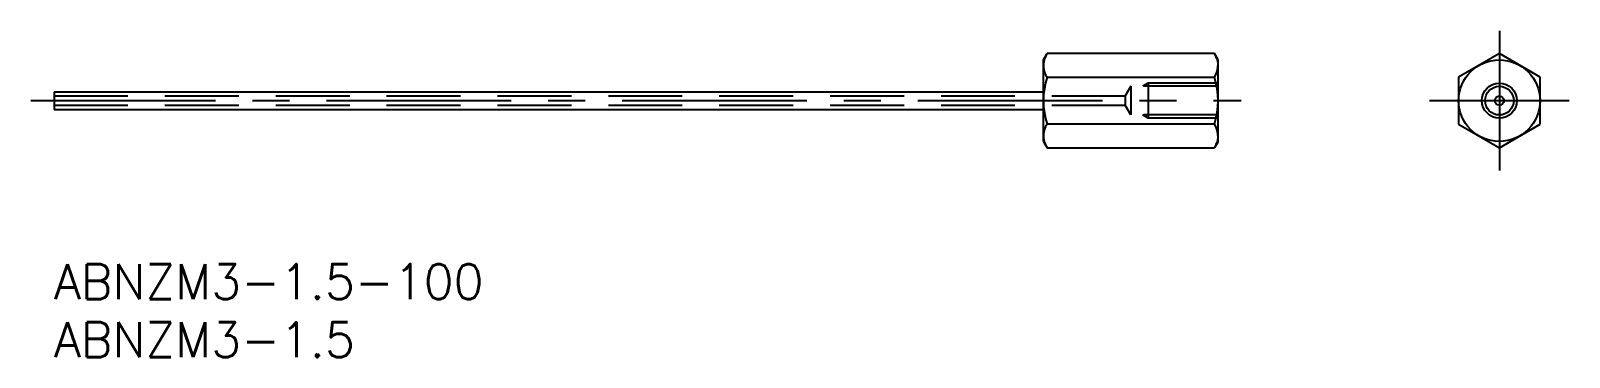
# Model space of a CAD drawing. Extents: x -2 to 130, y -8 to 20.
import ezdxf

# ---------------------------------------------------------------- set-up
doc = ezdxf.new("R2010")
doc.units = 0
doc.header["$LTSCALE"] = 0.5
doc.linetypes.add('CENTER', pattern=[50.8, 31.75, -6.35, 6.35, -6.35])
doc.linetypes.add('DASHED', pattern=[19.05, 12.7, -6.35])
for name, color, linetype in [('MSM_CENTER', 1, 'CENTER'), ('MSM_CONTINUOUS', 7, 'CONTINUOUS'), ('MSM_DASHED', 4, 'DASHED'), ('MSM_NARROW', 5, 'CONTINUOUS'), ('MSM_PART_NUMBER', 7, 'CONTINUOUS')]:
    doc.layers.add(name, color=color, linetype=linetype)
doc.styles.get("Standard").update_dxf_attribs({"font": 'txt.shx', "height": 3, "bigfont": 'bigfont.shx'})

# ---------------------------------------------------------------- blocks, each defined once
blk = doc.blocks.new('*U8')
at = {"layer": 'MSM_PART_NUMBER'}
blk.add_text('ABNZM3-1.5-100', height=3, dxfattribs=at).set_placement((0, -3))
blk = doc.blocks.new('*U9')
at = {"layer": 'MSM_PART_NUMBER'}
blk.add_text('ABNZM3-1.5', height=3, dxfattribs=at).set_placement((0, -8))

msp = doc.modelspace()

# ---------------------------------------------------------------- linework, layer by layer
at = {"layer": 'MSM_CENTER'}
for p, q in [((124.17, 20.04), (124.17, 8.04)), ((-2, 14.04), (102, 14.04)), ((118.17, 14.04), (130.17, 14.04))]:
    msp.add_line(p, q, dxfattribs=at)
at = {"layer": 'MSM_CONTINUOUS'}
for p, q in [((85, 17.54), (85.31, 18.08)), ((85, 10.54), (85, 17.54)), ((99.69, 18.08), (85.31, 18.08)), ((100, 17.54), (99.69, 18.08)), ((100, 10.54), (100, 17.54)), ((124.17, 18.08), (120.67, 16.06)), ((127.67, 16.06), (124.17, 18.08)), ((85.31, 16.06), (99.69, 16.06)), ((120.67, 16.06), (120.67, 12.02)), ((127.67, 12.02), (127.67, 16.06)), ((0, 14.79), (85, 14.79)), ((0, 14.79), (0, 13.29)), ((0, 13.29), (85, 13.29)), ((99.69, 12.02), (85.31, 12.02)), ((120.67, 12.02), (124.17, 10)), ((124.17, 10), (127.67, 12.02)), ((85, 10.54), (85.31, 10)), ((85.31, 10), (99.69, 10)), ((100, 10.54), (99.69, 10))]:
    msp.add_line(p, q, dxfattribs=at)
for radius in [3.5, 1.23, 0.4]:
    msp.add_circle((124.17, 14.04), radius, dxfattribs=at)
for centre, radius, start, end in [((86.79, 17.07), 1.79, 154.3842, 214.3842), ((98.21, 17.07), 1.79, 325.6158, 25.6158), ((91.69, 14.04), 6.69, 162.412, 197.588), ((93.31, 14.04), 6.69, 342.412, 17.588), ((86.79, 11.01), 1.79, 145.6158, 205.6158), ((98.21, 11.01), 1.79, 334.3842, 34.3842)]:
    msp.add_arc(centre, radius, start, end, dxfattribs=at)
at = {"layer": 'MSM_DASHED'}
for p, q in [((92.5, 15.27), (92.02, 14.44)), ((100, 15.27), (92.5, 15.27)), ((92.5, 15.27), (92.5, 12.81)), ((94, 15.54), (93.53, 15.27)), ((100, 15.54), (94, 15.54)), ((94, 15.54), (94, 12.54)), ((0, 14.44), (92.02, 14.44)), ((0, 13.64), (92.02, 13.64)), ((92.02, 14.44), (92.02, 13.64)), ((92.5, 12.81), (92.02, 13.64)), ((100, 12.81), (92.5, 12.81)), ((94, 12.54), (93.53, 12.81)), ((100, 12.54), (94, 12.54))]:
    msp.add_line(p, q, dxfattribs=at)
at = {"layer": 'MSM_NARROW'}
msp.add_circle((124.17, 14.04), 1.5, dxfattribs=at)

# ---------------------------------------------------------------- block references
at = {"layer": 'MSM_CONTINUOUS'}
for name in ['*U8', '*U9']:
    msp.add_blockref(name, (0, 0), dxfattribs=at)

doc.saveas('drawing.dxf')
